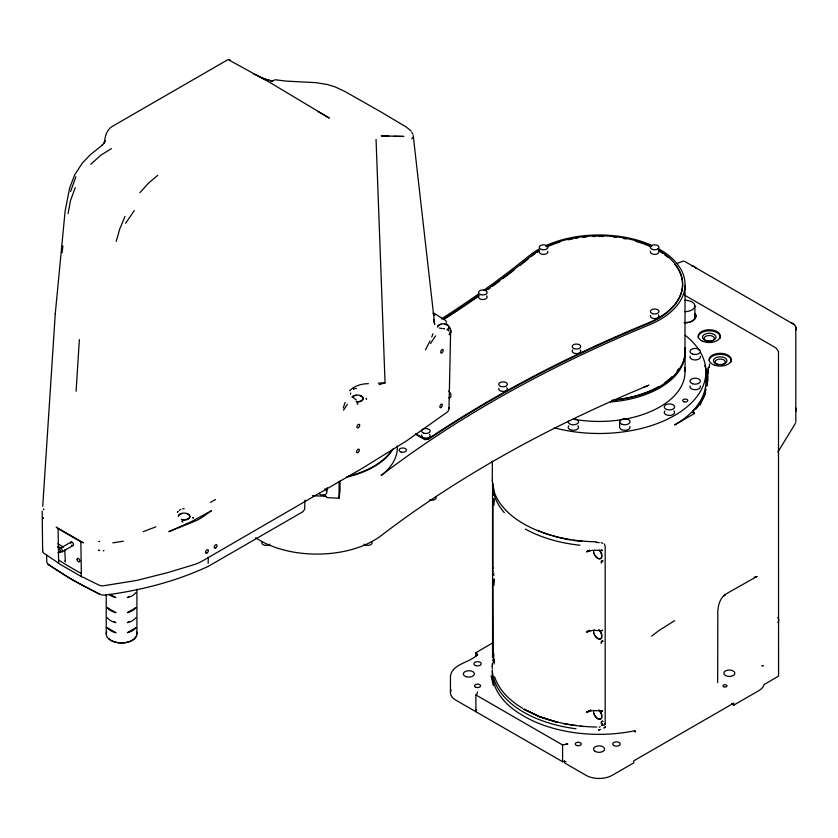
<?xml version="1.0" encoding="UTF-8"?>
<svg xmlns="http://www.w3.org/2000/svg" width="838" height="838" viewBox="0 0 838 838"><rect width="100%" height="100%" fill="white"/><g stroke="black" fill="none" stroke-linecap="round" stroke-linejoin="round"><path stroke-width="1.26" d="M685.013 352.714L685.023 285.863M492.325 461.036L492.294 480.782L492.294 480.153M494.074 505.042L494.022 502.004M494.074 585.249L494.022 582.211M208.17 563.346L208.264 557.228M448.99 408.567L450.645 330.643M477.492 691.842L477.136 693.874L475.869 694.922L475.932 711.682A2.451 1.414 0 0 0 476.298 711.389M492.346 664.859L492.283 666.933L492.409 662.9M304.938 500.202L304.665 509.179L302.916 511.704L208.4 566.279M709.388 367.536L709.524 364.121M448.026 330.099L448.917 331.052L448.519 330.245M350.567 394.216L350.63 393.043M76.101 391.22L79.369 339.558M42.172 511.033L42.644 551.341M42.728 506.362L55.298 313.454M707.356 381.898L708.299 368.322M707.921 373.329L708.361 367.18M55.256 313.873L65.123 211.019L69.669 187.932L74.76 174.723L82.417 162.97L90.347 154.663L102.634 144.901L101.932 145.498L104.373 142.701L103.87 143.455L105.001 140.732L104.614 142.167C104.918 135.599 107.233 128.675 113.612 125.637L228.104 59.54L270.967 83.109L329.313 118.074L318 111.538M62.169 252.783L62.86 245.88M600.993 550.43L594.027 550.231M601.066 630.616L594.027 630.438M600.993 710.834L594.027 710.634M323.238 494.619L327.407 497.667L339.034 498.191L339.086 481.756M339.034 498.191L340.039 490.775L340.039 480.907M68.077 213.648L70.476 200.617L75.252 187.597M731.595 703.826L733.795 705.104L758.851 690.638A18.415 10.632 0 0 0 764.005 684.835A1.226 0.712 0 0 1 764.35 684.457L778.565 676.098L778.481 351.489L776.124 348.011L684.499 295.102M477.461 654.572C477.629 657.306 477.639 652.75 475.869 652.739L493.655 642.296M492.912 484.972L493.205 484.364M345.109 402.439L343.203 408.001M116.189 241.428L119.719 229.046L125.051 216.351M605.319 723.98L605.486 723.424L604.847 724.839M446.675 323.028L446.319 322.798M70.581 191.535L75.891 176.808M431.727 337.054L432.963 333.838M700.17 405.173L702.055 400.396A108.657 62.735 0 0 0 705.659 392.613M429.999 341.003L425.474 349.865M777.874 452.049L795.534 423.18M343.528 410.211L347.403 404.293M430.554 343.486L435.53 335.923M125.585 223.285L134.321 210.506M411.762 138.762L412.82 137.547M139.936 192.667L148.693 182.935L157.722 175.331M90.797 164.3L100.738 155.25L111.464 148.619M270.842 81.38L275.262 79.767L286.062 81.097L316.355 82.69L327.249 84.502L334.959 86.806L344.617 91.332L380.703 111.789L406.493 127.156L411.186 131.105M349.572 390.77L352.505 388.256A23.862 17.137 3.8 0 1 368.427 383.668M270.8 81.537L272.853 81.066L264.536 78.971L268.464 80.417L261.906 77.84L262.661 78.164M651.597 636.157L658.794 630.637L674.632 620.665M476.351 655.63C468.903 662.827 452.342 663.989 450.446 676.067L450.446 692.638M493.362 499.637L493.551 499.521A1.226 0.901 1.8 0 0 492.922 500.234L492.922 500.255A1.226 0.964 1.8 0 1 494.106 499.553L493.865 499.574M493.362 579.833L493.551 579.728A1.226 0.901 1.8 0 0 492.922 580.441L492.922 580.556A1.226 0.964 1.8 0 1 494.106 579.76L493.865 579.781M493.362 660.04L493.551 659.925A1.226 0.901 1.8 0 0 492.922 660.637L492.922 660.658A1.226 0.964 1.8 0 1 494.106 659.956L493.865 659.977M60.095 548.387L71.094 542.029M62.117 551.813A1.99 1.131 59.1 0 0 61.446 548.754A1.99 1.131 59.1 0 0 59.749 549.728A1.99 1.131 59.1 0 0 62.117 551.813L73.084 545.475M129.429 596.363L127.303 597.588A15.346 8.862 0 0 0 135.808 592.676M129.429 621.429L127.303 622.655A15.346 8.862 0 0 0 135.808 617.742M706.088 389.052A108.05 62.379 0 0 1 692.597 411.615L694.252 412.401L694.524 413.469L674.632 424.96A106.824 61.677 0 0 0 705.596 376.513M210.527 502.36L215.534 499.5M179.248 510.279L180.778 509.41M475.869 694.922L562.57 744.972L567.871 744.029L565.776 744.039M451.074 689.884A18.415 10.632 0 0 0 455.841 700.159L562.633 761.742A2.451 1.414 0 0 1 566.048 761.773M589.753 550.137L586.506 551.844L592.497 550.22M589.753 630.344L586.506 632.051L592.497 630.427M590.832 709.975L586.506 712.248L592.497 710.624M181.993 521.477L182.873 522.022L182.192 521.058M208.013 566.478C175.383 581.603 140.25 590.56 104.656 595.148L101.262 594.907M143.12 531.701L155.816 526.84M676.905 263.478L683.305 261.121L684.604 261.341L794.34 324.694M379.143 384.694L385.061 382.788L376.053 139.338M599.16 727.195L600.186 726.86M112.795 542.856L123.364 541.18M182.59 508.865L184.161 508.624M103.755 550.66L103.346 550.734A6.243 3.97 -5.9 0 0 103.744 550.639M385.061 382.788L378.284 383.165M354.998 388.581L356.506 388.518M415.596 433.696L424.646 438.923L428.249 438.85A1230.31 710.31 0 0 1 647.544 323.259A83.496 48.206 0 0 0 658.668 250.216M415.596 434.304L424.646 439.531L428.249 439.447A1230.31 710.31 0 0 1 647.544 323.866A83.496 48.206 0 0 0 674.716 264.159M493.991 498.84L493.226 499.479L494.074 499.071M493.991 579.048L493.226 579.676L494.074 579.278M493.991 659.255L493.226 659.883L494.074 659.485M754.21 577.173L756.766 576.575L727.688 593C719.371 597.159 717.38 606.817 717.81 615.825L717.674 682.635M393.85 136.311L403.874 136.447L381.238 135.84L388.822 136.206M338.437 482.122L339.034 482.154M312.365 495.687L326.307 496.316M596.048 542.312L599.222 542.668M442.391 328.632L439.311 328.004M579.571 541.076L581.928 540.887M563.775 723.739L576.418 725.614M580.21 726.179L582.735 726.556M602.166 725.362L604.198 725.027L605.172 722.827L605.172 547.151A4.913 2.839 60 0 0 604.879 545.349M228.931 59.634L229.591 59.823M557.333 722.199L539.599 716.605L524.012 709.178L539.599 716.605L551.153 720.376A106.206 61.226 0.1 0 0 596.646 727.028M557.521 722.576L539.861 717.014L524.221 709.556M602.847 543.286L601.108 542.636M694.524 413.469L692.597 412.61L692.597 411.615M263.729 78.636L253.244 73.66M601.495 550.356L602.093 550.461L601.349 550.304A1.226 0.848 77.7 0 0 602.229 550.252L602.292 550.273A1.226 0.901 85.7 0 1 601.59 550.419L601.558 550.43M601.495 710.76L602.093 710.865L601.349 710.708A1.226 0.848 77.7 0 0 602.229 710.655L602.292 710.676A1.226 0.901 85.7 0 1 601.59 710.834L601.558 710.834M100.099 594.372L81.569 584.914L64.191 574.878L48.038 564.309L72.864 580.263M229.748 59.896L230.398 60.231M72.749 580.106L100.204 594.519M58.105 528.673L80.857 541.798A6.117 3.897 -5.8 0 0 82.281 542.385A6.117 3.897 -5.8 0 1 83.465 542.846L56.209 527.112A6.117 3.897 -5.8 0 1 57.047 527.825A6.117 3.897 -5.8 0 0 58.105 528.673L58.639 563.45L81.38 576.586A6.138 3.541 0 0 0 82.805 577.193A6.138 3.551 0 0 1 83.999 577.675A366.992 211.888 0 0 0 99.156 585.134A5.374 3.101 0 0 0 103.598 585.762L136.856 580.409L168.428 572.417L193.295 564.875A36.83 21.264 0 0 0 202.262 561.062L362.257 468.327L406.116 441.176L446.811 412.422A10.632 6.138 0 0 0 448.822 407.603M57.906 543.705L63.51 547.193M111.59 595.137L115.843 597.588A15.346 8.862 0 0 1 108.772 594.257M113.717 621.429L115.843 622.655A15.346 8.862 0 0 1 107.337 617.742M433.33 312.752L445.324 320.315M361.388 396.28L361.985 396.699A5.772 3.331 0 0 1 362.299 400.302A5.772 3.331 0 0 1 356.747 401.957M352.84 397.023L356.297 400.04M48.164 564.477L46.781 562.225L46.603 554.557M433.057 313.59L434.838 315.339M445.753 320.703L446.277 321.74M411.762 132.32L412.925 134.29M65.071 560.591L65.343 561.942L64.809 549.969M433.749 320.147L434.325 322.578M491.12 675.784L493.257 685.494M494.619 493.1L492.325 481.913M433.738 319.561L434.702 324.411L413.218 135.526M493.404 655.725L493.572 657.149M493.739 658.951L493.435 655.85M493.226 654.017L492.891 582.148M492.922 570.301L493.016 571.6M494.022 662.418L494.085 664.052M733.795 705.104L733.732 703.134L633.769 760.841L633.706 762.884L612.128 775.349A18.415 10.632 0 0 1 586.076 775.349L564.487 762.884L564.435 760.841M80.857 541.798L81.38 576.586M492.283 667.896L492.283 668.934M795.817 327.187L795.817 422.017M685.055 300.287A9.826 5.667 0 0 1 694.88 305.954L694.88 317.183M685.044 352.243L685.044 371.286M619.617 421.776L619.617 427.286A5.217 3.017 0 0 0 625.525 430.271A5.217 3.017 0 0 0 629.883 426.511M562.57 744.972L562.57 761.773M492.891 501.952L492.891 568.992M492.555 481.965L492.555 657.882M475.869 652.739L475.869 656.615M428.249 438.85L428.249 439.447M424.646 438.923L424.646 439.531M136.919 589.145L136.919 633.989M106.227 594.278L106.227 633.989M135.808 636.691A14.738 8.506 0 0 1 123.5 642.924A14.738 8.506 0 0 1 108.814 638.745M136.405 631.695A15.346 8.862 0 0 1 121.573 642.851A15.346 8.862 0 0 1 106.751 631.695M352.505 396.783A5.772 3.331 0 0 1 356.171 395.368M359.502 395.557A5.772 3.331 0 0 1 361.377 396.28M58.639 563.45A6.138 3.541 0 0 1 57.581 562.633A6.138 3.551 0 0 0 56.743 561.942L43.827 553.195A5.374 3.101 0 0 1 42.748 550.629M70.727 543.391A1.99 1.152 60 0 1 71.963 542.071A1.99 1.152 60 0 1 73.493 544.71A1.99 1.152 60 0 1 71.722 545.119M81.433 573.496A364.006 210.16 0 0 1 58.43 559.92M327.26 487.726A4.295 3.499 7.8 0 1 326.15 491.068M391.629 450.477A80.291 46.362 0 0 1 348.608 476.078M324.819 488.753A4.295 3.499 7.8 0 1 325.699 494.315A4.295 3.499 7.8 0 1 318.964 493.289M444.716 324.233A5.772 3.331 0 0 1 447.649 329.617M437.918 326.181A5.772 3.331 0 0 1 439.636 324.861M440.149 324.652A5.772 3.331 0 0 1 441.28 324.327M444.653 323.939A5.772 3.331 0 0 1 448.885 326.443A5.772 3.331 0 0 1 446.916 329.743M437.478 327.166A5.772 3.331 0 0 1 441.312 324.034M442.129 323.897A5.772 3.331 0 0 1 443.815 323.856M449.461 327.606A4.295 2.483 60 0 1 450.572 333.042M448.728 390.99A4.295 2.483 60 0 1 450.98 395.683A4.295 2.483 60 0 1 448.728 397.767M181.762 519.738A5.772 3.331 0 0 0 188.194 519.026A5.772 3.331 0 0 0 189.346 515.307L188.822 514.773A5.772 3.331 0 0 0 186.968 513.799M178.515 515.82A5.772 3.331 0 0 1 182.118 513.558M178.316 516.397A5.772 3.331 0 0 1 185.03 513.107A5.772 3.331 0 0 1 189.556 517.465A5.772 3.331 0 0 1 181.364 519.34M60.807 551.195A5.772 3.331 0 0 1 57.969 552.808M57.801 546.69A5.772 3.331 0 0 1 60.828 548.366M60.923 551.331A5.772 3.331 0 0 1 59.467 552.525M57.801 546.984A5.772 3.331 0 0 1 60.682 548.492M356.171 395.086A5.772 3.331 0 0 1 363.074 398.354A5.772 3.331 0 0 1 356.171 401.622M351.97 397.076A5.772 3.331 0 0 1 355.354 395.211M397.317 446.141A80.427 46.436 0 0 1 381.133 475.481A1227.859 708.896 0 0 1 648.968 325.018A85.947 49.62 0 0 0 658.218 248.582M539.054 249.096A85.947 49.62 0 0 0 529.092 255.81A1227.859 708.896 0 0 1 483.725 290.304M545.674 245.733A85.947 49.62 0 0 1 652.446 245.691M478.571 293.949A1227.859 708.896 0 0 1 441.364 318.953M531.093 256.638A83.496 48.206 0 0 1 535.021 253.694M537.148 252.28A83.496 48.206 0 0 1 539.368 250.918M547.204 246.843A83.496 48.206 0 0 1 559.91 242.035M568.091 239.846A83.496 48.206 0 0 1 572.951 238.82M575.413 238.38A83.496 48.206 0 0 1 577.885 237.982M582.892 237.311A83.496 48.206 0 0 1 586.715 236.934M593.136 236.515A83.496 48.206 0 0 1 595.703 236.442M598.269 236.4A83.496 48.206 0 0 1 603.412 236.463M613.688 237.133A83.496 48.206 0 0 1 616.202 237.416M623.682 238.537A83.496 48.206 0 0 1 626.143 238.998M635.749 241.292A83.496 48.206 0 0 1 650.917 246.801M660.721 252.07A83.496 48.206 0 0 1 662.69 253.359M664.565 254.679A83.496 48.206 0 0 1 667.697 257.119M528.139 259.015A1230.31 710.31 0 0 1 520.189 265.332M514.144 270.035A1230.31 710.31 0 0 1 502.884 278.593M499.773 280.908A1230.31 710.31 0 0 1 492.451 286.282M490.345 287.811A1230.31 710.31 0 0 1 488.24 289.33M477.744 296.767A1230.31 710.31 0 0 1 444.287 319.194M393.106 448.864A80.427 46.436 0 0 1 346.366 477.189M255.632 537.724A80.427 46.436 0 0 0 381.133 535.629A1227.859 708.896 0 0 1 648.968 385.176A85.947 49.62 0 0 1 643.375 387.292M684.814 347.592A85.947 49.62 0 0 1 611.551 400.365M269.857 544.145A4.295 2.483 0 0 1 264.494 545.192A4.295 2.483 0 0 1 261.98 542.259M371.444 541.662A4.295 2.483 0 0 1 369.862 545.056A4.295 2.483 0 0 1 363.996 544.145M435.519 496.452A4.295 2.483 0 0 1 434.828 499.448A4.295 2.483 0 0 1 429.643 499.836M539.368 250.321A83.496 48.206 0 0 0 531.093 256.03A1230.31 710.31 0 0 1 486.113 290.252M546.125 246.739A83.496 48.206 0 0 1 650.917 246.204M478.802 295.426A1230.31 710.31 0 0 1 443.187 319.299M486.543 295.824A4.295 2.483 0 0 1 482.824 299.554A4.295 2.483 0 0 1 479.095 295.824M547.685 251.274A4.295 2.483 0 0 1 543.537 254.396A4.295 2.483 0 0 1 539.379 251.274M658.385 250.677A4.295 2.483 0 0 1 655.222 254.375A4.295 2.483 0 0 1 650.518 251.274M658.385 314.837A4.295 2.483 0 0 1 655.222 318.545A4.295 2.483 0 0 1 650.518 315.444M580.179 349.896A4.295 2.483 0 0 1 576.46 353.615A4.295 2.483 0 0 1 572.742 349.896M506.76 387.701A4.295 2.483 0 0 1 503.596 391.409A4.295 2.483 0 0 1 498.882 388.298M429.611 434.388A4.295 2.483 0 0 1 426.448 438.096A4.295 2.483 0 0 1 421.734 434.995M705.47 392.31A108.05 62.379 0 0 1 701.553 401.172M699.018 405.089A108.05 62.379 0 0 1 696.022 408.923M706.088 372.638A108.05 62.379 0 0 1 706.79 386.433M700.495 352.421A106.824 61.677 0 0 1 670.348 417.774A106.824 61.677 0 0 1 554.505 427.862M685.201 335.315A106.824 61.677 0 0 1 699.185 350.263M634.911 730.715A106.814 62.756 0 0 1 523.561 715.966A106.814 61.666 -0.9 0 1 492.315 670.903M596.028 541.798A106.824 61.645 0 0 1 494.797 493.477M576.01 728.756A106.824 61.708 0 0 1 492.325 670.306M673.941 410.924A5.217 3.017 0 0 1 669.426 415.439A5.217 3.017 0 0 1 664.911 410.924M700.212 385.909A5.217 3.017 0 0 1 695.163 389.701A5.217 3.017 0 0 1 690.124 385.909M700.212 356.181A5.217 3.017 0 0 1 695.163 359.973A5.217 3.017 0 0 1 690.124 356.181M577.874 425.777A5.217 3.017 0 0 1 573.36 430.303A5.217 3.017 0 0 1 568.834 425.777M684.719 367.494A85.947 49.62 0 0 1 574.742 419.409M573.36 418.759A5.217 3.017 0 0 1 578.555 422.038A5.217 3.017 0 0 1 572.448 424.74A5.217 3.017 0 0 1 568.321 420.99M684.719 348.451A85.947 49.62 0 0 1 610.336 401.968M678.476 368.867A84.722 48.918 0 0 1 677.031 370.962M672.107 376.597A84.722 48.918 0 0 1 665.047 382.474M657.977 386.947A84.722 48.918 0 0 1 616.16 399.684M705.764 370.386A108.05 62.379 0 0 1 706.79 385.428M704.632 365.42A108.657 62.735 0 0 1 707.733 381.751M695.069 313.485A11.051 6.379 0 0 1 684.091 322.536M475.869 709.713A2.451 1.414 0 0 1 476.497 710.331M698.305 337.704A11.009 6.358 0 0 1 709.744 330.801A11.009 6.358 0 0 1 720.104 338.259M695.027 314.501A11.009 6.358 0 0 1 695.896 316.083M694.545 315.716A9.826 5.667 0 0 1 689.967 322.096M687.6 322.661A9.826 5.667 0 0 1 685.055 322.86M694.88 305.954A9.826 5.667 0 0 1 685.055 311.631M709.189 360.696A11.009 6.358 0 0 1 721.633 354.39A11.009 6.358 0 0 1 730.83 362.341M718.868 364.876A5.143 2.964 0 0 1 715.987 360.309A5.143 2.964 0 0 1 724.409 360.309A5.143 2.964 0 0 1 721.528 364.876M604.313 543.998A4.913 2.839 60 0 1 604.627 544.669M579.529 541.191A101.293 58.922 -0.3 0 1 573.286 540.374M570.814 539.986A101.293 58.922 -0.3 0 1 552.965 535.922M551.718 535.555A101.293 58.922 -0.3 0 1 540.898 531.732M539.756 531.261A101.293 58.922 -0.3 0 1 537.493 530.297M504.361 512.699A106.206 61.394 -0.1 0 1 492.922 486.417M579.948 545.234A106.206 61.3 0 0 1 525.363 529.061M522.629 708.33A106.206 61.331 0 0 1 494.598 676.748M493.194 487.905A1.226 1.121 3.4 0 1 492.922 487.182L492.922 487.307A1.226 1.1 2.9 0 0 493.163 487.915M493.194 568.112A1.226 1.121 3.4 0 1 492.922 567.389L492.922 567.504A1.226 1.1 2.9 0 0 493.163 568.112M493.194 648.308A1.226 1.121 3.4 0 1 492.922 647.596L492.922 647.711A1.226 1.1 2.9 0 0 493.163 648.319M595.001 555.154A5.772 3.331 60 0 0 601.736 557.27L601.736 554.138A5.772 3.331 60 0 0 599.704 550.315M594.488 554.138A5.772 3.331 60 0 1 594.111 553.111M599.264 550.252A5.772 3.331 60 0 1 601.475 557.438A5.772 3.331 60 0 1 596.53 557.521A5.772 3.331 60 0 1 593.639 550.356M599.118 638.891A5.772 3.331 60 0 0 601.736 637.477L601.736 634.345A5.772 3.331 60 0 0 599.118 629.914M598.51 638.703A5.772 3.331 60 0 1 597.882 638.399M597.085 637.854A5.772 3.331 60 0 1 595.001 635.351M594.488 634.345A5.772 3.331 60 0 1 594.111 633.319M598.741 629.935A5.772 3.331 60 0 1 601.475 637.634A5.772 3.331 60 0 1 596.007 637.205A5.772 3.331 60 0 1 594.016 629.568M597.085 718.051A5.772 3.331 60 0 0 601.736 717.674L601.736 714.552A5.772 3.331 60 0 0 599.118 710.111M596.321 717.338A5.772 3.331 60 0 1 595.001 715.558M594.488 714.552A5.772 3.331 60 0 1 594.111 713.515M598.741 710.142A5.772 3.331 60 0 1 601.558 717.579A5.772 3.331 60 0 1 596.53 717.936M596.007 717.422A5.772 3.331 60 0 1 593.786 710.236M493.938 655.735A5.772 3.331 60 0 1 493.76 653.273M493.938 575.528A5.772 3.331 60 0 1 493.76 573.066M493.938 495.321A5.772 3.331 60 0 1 493.938 492.199M791.543 323.091A4.295 2.483 60 0 1 795.21 325.773A4.295 2.483 60 0 1 795.691 330.287M795.691 407.98A4.295 2.483 60 0 1 795.691 411.489M691.937 266.149A4.295 2.483 60 0 1 696.231 268.621M777.842 617.512A4.295 2.483 60 0 1 777.842 622.477M357.323 403.476L357.868 404.167L357.302 403.466M366.478 398.972C365.106 398.228 367.044 399.045 366.478 398.972M193.117 517.978C191.703 517.056 193.746 518.01 193.117 517.978M602.847 560.978L602.836 561.051A1.226 0.629 5.7 0 1 601.904 560.884L601.736 560.737A1.226 0.712 0 0 0 602.889 560.926L602.889 560.926M602.847 641.185L602.836 641.248A1.226 0.629 5.7 0 1 601.904 641.08L601.736 640.944A1.226 0.712 0 0 0 602.889 641.122L602.847 641.185M602.847 721.382L602.836 721.455A1.226 0.629 5.7 0 1 601.904 721.288L601.736 721.141A1.226 0.712 0 0 0 602.889 721.329L602.889 721.329M602.375 630.239L602.229 630.48A1.226 0.848 77.7 0 1 601.391 630.564L601.705 630.637A1.226 0.901 85.7 0 0 602.292 630.469L602.375 630.239M602.459 724.032L602.103 725.31L602.459 724.032M634.995 731.113L635.173 731.836L634.995 731.113M450.551 332.005L449.283 334.666L450.551 332.005M601.391 561.376L601.192 562.968A3.541 2.954 -1.8 0 0 601.653 562.916L601.391 561.376M601.391 641.583L601.192 643.175A3.541 2.954 -1.8 0 0 601.653 643.113L601.391 641.583M601.391 721.79L601.192 723.383A3.53 2.954 -1.8 0 0 601.653 723.32L601.391 721.79M177.939 511.589L177.457 512.301L177.939 511.589M605.287 726.923L604.104 727.908L605.287 726.923M725.247 594.666L723.938 595.766L725.216 594.697M211.438 510.751L202.827 516.837A37.281 23.778 -5.8 0 1 193.85 521.645L168.836 531.659L190.875 521.875L211.438 510.751M99.209 541.453L99.02 541.568A3.687 0.555 -24.8 0 0 99.471 541.432L99.209 541.453M135.808 607.718L127.303 612.63A15.346 8.862 0 0 0 135.808 607.718M135.808 627.767L127.303 632.68A15.346 8.862 0 0 0 135.808 627.767M756.798 576.513L756.232 576.837L756.766 576.575M588.035 551.069L587.103 551.477L589.68 550.576L588.035 551.069M588.035 631.265L587.103 631.684L589.68 630.773L588.035 631.265M588.035 711.472L587.103 711.881L589.68 710.98L588.035 711.472M354.181 388.717L353.5 388.926L354.181 388.717M600.28 729.51L598.678 729.992L600.28 729.51M443.836 328.706L444.37 328.695L443.836 328.706M602.155 550.482L601.6 550.388L602.218 550.524M602.155 710.896L601.6 710.792L602.155 710.896M763.093 665.77L762.14 665.697L763.093 665.77M99.596 550.524L98.727 550.21L99.596 550.524M115.843 612.63L107.337 607.718A15.346 8.862 0 0 0 115.843 612.63M115.843 632.68L107.337 627.767A15.346 8.862 0 0 0 115.843 632.68M43.23 518.177L42.633 517.643L43.209 518.156M320.912 112.732L320.912 112.732M43.628 509.357L43.482 509.106A3.687 2.985 42.6 0 0 43.754 509.661L43.628 509.357M450.216 328.873L449.755 328.046L450.216 328.873M602.302 548.052L602.302 548.052M493.907 500.286L493.991 501.438L493.907 500.286M493.907 580.483L493.991 581.645L493.907 580.483M493.907 660.69L493.991 661.852L493.907 660.69M357.899 452.551A1.99 1.131 -59.2 0 0 359.156 449.43A1.99 1.131 -59.2 0 0 356.726 450.834A1.99 1.131 -59.2 0 0 357.899 452.551M358.287 427.705A1.99 1.131 -59.2 0 0 359.533 424.583A1.99 1.131 -59.2 0 0 357.103 425.987A1.99 1.131 -59.2 0 0 358.287 427.705M206.923 553.049A1.99 1.131 -59.2 0 0 208.18 549.927A1.99 1.131 -59.2 0 0 205.75 551.341A1.99 1.131 -59.2 0 0 206.923 553.049M215.596 548.031A1.99 1.131 -59.2 0 0 216.843 544.91A1.99 1.131 -59.2 0 0 214.413 546.324A1.99 1.131 -59.2 0 0 215.596 548.031M441.364 407.237A2.001 0.985 -65 0 0 441.972 404.115A2.001 0.985 -65 0 0 439.908 406.357A2.001 0.985 -65 0 0 441.364 407.237M442.213 352.589A2.001 0.985 -65 0 0 442.81 349.467A2.001 0.985 -65 0 0 440.736 351.698A2.001 0.985 -65 0 0 442.213 352.589M77.117 559.753A1.99 1.131 59.1 0 0 79.484 561.837A1.99 1.131 59.1 0 0 78.803 558.778A1.99 1.131 59.1 0 0 77.117 559.753M400.92 451.954A3.687 2.126 0 0 0 406.44 450.111A3.687 2.126 0 0 0 400.92 448.267A3.687 2.126 0 0 0 400.92 451.954M480.677 294.609A4.295 2.483 0 0 0 487.119 292.462A4.295 2.483 0 0 0 480.677 290.315A4.295 2.483 0 0 0 480.677 294.609M541.379 249.452A4.295 2.483 0 0 0 547.832 247.304A4.295 2.483 0 0 0 541.379 245.157A4.295 2.483 0 0 0 541.379 249.452M652.519 249.452A4.295 2.483 0 0 0 658.961 247.304A4.295 2.483 0 0 0 652.519 245.157A4.295 2.483 0 0 0 652.519 249.452M652.519 313.622A4.295 2.483 0 0 0 658.961 311.474A4.295 2.483 0 0 0 652.519 309.316A4.295 2.483 0 0 0 652.519 313.622M574.313 348.671A4.295 2.483 0 0 0 580.755 346.523A4.295 2.483 0 0 0 574.313 344.376A4.295 2.483 0 0 0 574.313 348.671M500.894 386.486A4.295 2.483 0 0 0 507.336 384.338A4.295 2.483 0 0 0 500.894 382.18A4.295 2.483 0 0 0 500.894 386.486M423.735 433.173A4.295 2.483 0 0 0 430.187 431.025A4.295 2.483 0 0 0 423.735 428.867A4.295 2.483 0 0 0 423.735 433.173M683.965 401.8A2.535 1.467 0 0 0 687.768 400.533A2.535 1.467 0 0 0 683.965 399.265A2.535 1.467 0 0 0 683.965 401.8M666.818 409.52A5.217 3.017 0 0 0 674.642 406.912A5.217 3.017 0 0 0 666.818 404.304A5.217 3.017 0 0 0 666.818 409.52M692.555 383.783A5.217 3.017 0 0 0 700.39 381.175A5.217 3.017 0 0 0 692.555 378.567A5.217 3.017 0 0 0 692.555 383.783M692.555 354.055A5.217 3.017 0 0 0 700.39 351.447A5.217 3.017 0 0 0 692.555 348.838A5.217 3.017 0 0 0 692.555 354.055M622.236 424.384A5.217 3.017 0 0 0 630.061 421.776A5.217 3.017 0 0 0 622.236 419.168A5.217 3.017 0 0 0 622.236 424.384M702.16 341.035A11.051 6.379 0 0 0 720.156 337.253A11.051 6.379 0 0 0 705.491 330.151A11.051 6.379 0 0 0 702.16 341.035M714.667 365.221A11.051 6.379 0 0 0 731.249 359.691A11.051 6.379 0 0 0 714.667 354.17A11.051 6.379 0 0 0 714.667 365.221M466.096 676.695A5.541 3.195 -0.9 0 0 474.402 673.846A5.541 3.195 -0.9 0 0 466.096 671.154A5.541 3.195 -0.9 0 0 466.096 676.695M475.701 665.655A3.698 2.137 -0.9 0 0 481.242 663.748A3.698 2.137 -0.9 0 0 475.701 661.957A3.698 2.137 -0.9 0 0 475.701 665.655M476.036 687.37A3.017 1.739 -0.9 0 0 480.562 685.809A3.017 1.739 -0.9 0 0 476.036 684.353A3.017 1.739 -0.9 0 0 476.036 687.37M723.582 686.678A1.99 1.163 0.4 0 0 726.913 686.175A1.99 1.163 0.4 0 0 724.482 684.74A1.99 1.163 0.4 0 0 723.582 686.678M725.425 675.501A5.531 3.226 0.4 0 0 734.675 674.108A5.531 3.226 0.4 0 0 727.897 670.128A5.531 3.226 0.4 0 0 725.425 675.501M595.179 751.393A5.541 3.258 0 0 0 604.449 749.937A5.541 3.258 0 0 0 597.662 745.946A5.541 3.258 0 0 0 595.179 751.393M613.845 745.527A3.698 2.168 0 0 0 620.036 744.553A3.698 2.168 0 0 0 615.511 741.892A3.698 2.168 0 0 0 613.845 745.527M576.754 745.527A3.017 1.77 0 0 0 581.279 743.987A3.017 1.77 0 0 0 576.754 742.458A3.017 1.77 0 0 0 576.754 745.527M705.889 340.532A6.756 3.897 0 0 0 716.019 337.148A6.756 3.897 0 0 0 705.889 333.775A6.756 3.897 0 0 0 705.889 340.532M705.627 340.563A5.143 2.964 0 0 0 714.238 339.233A5.143 2.964 0 0 0 707.942 335.598A5.143 2.964 0 0 0 705.627 340.563M716.815 364.069A6.756 3.897 0 0 0 726.944 360.696A6.756 3.897 0 0 0 716.815 357.313A6.756 3.897 0 0 0 716.815 364.069"/></g></svg>
